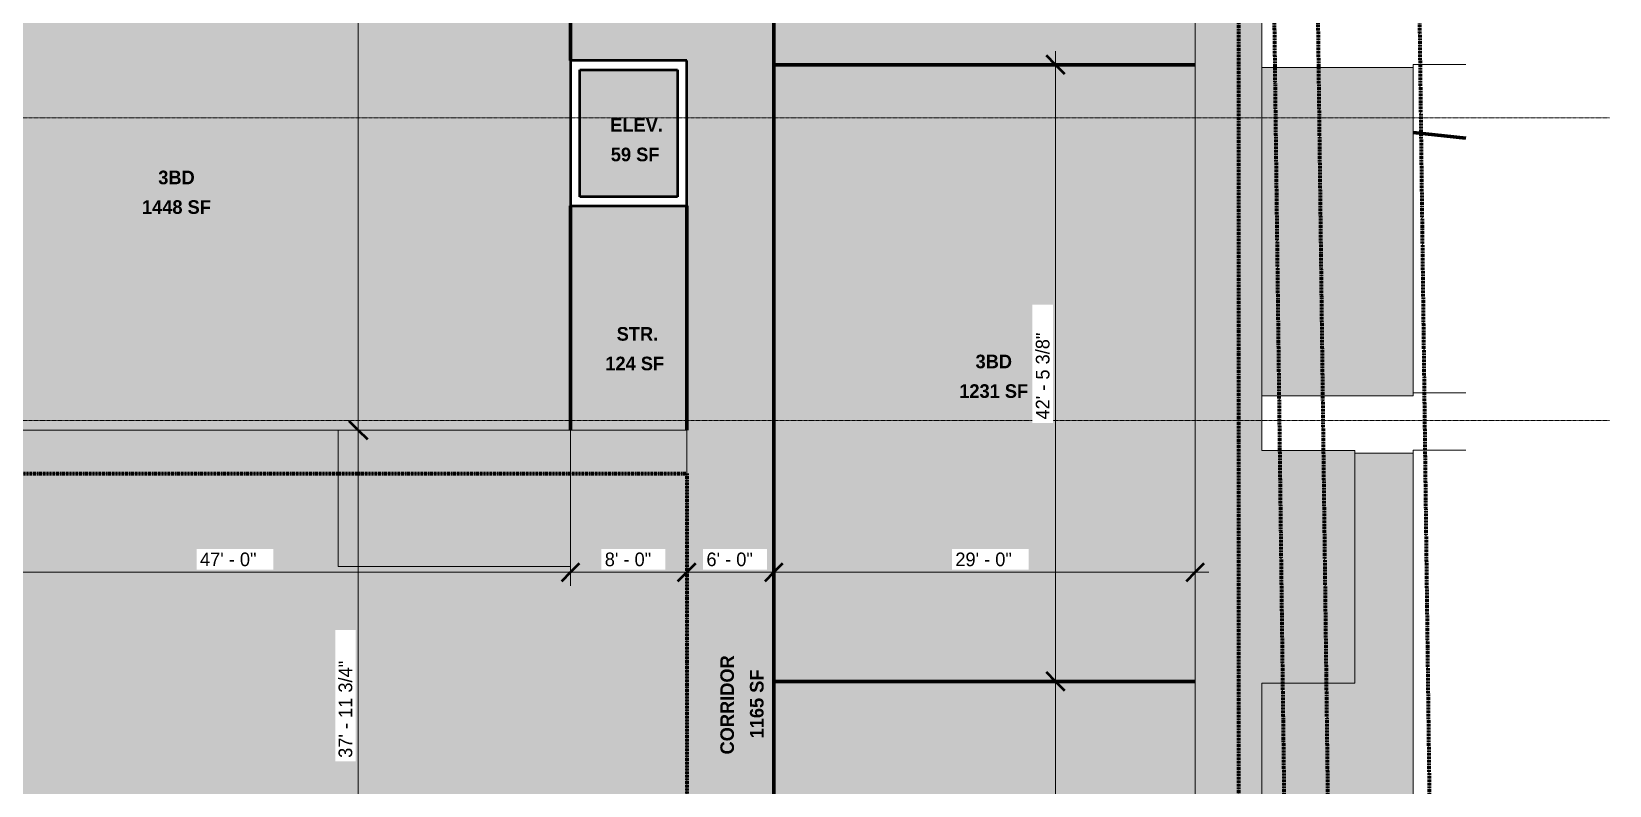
# Model space of a CAD drawing. Header units: inches. Extents: x -4294 to -464, y 9706 to 12475.
# Drawn here: x -1768 to -464, y 10984 to 11607 of the extents above; entities that cross this region are included whole.
import ezdxf

# ---------------------------------------------------------------- set-up
doc = ezdxf.new("R2010")
doc.units = ezdxf.units.IN
doc.header["$MEASUREMENT"] = 0
for name, pattern in [('Aligning Line 1_8_', [0.25, 0.125, -0.125]), ('Double Dash 3_8_', [1, 0.375, -0.125, 0.125, -0.125, 0.125, -0.125]), ('Grid Line 1_2_', [0.875, 0.5, -0.125, 0.125, -0.125])]:
    doc.linetypes.add(name, pattern=pattern)
for name, color, linetype, lineweight in [('0-1', 7, 'Continuous', 5), ('0-6', 147, 'Aligning Line 1_8_', 9), ('A-ANNO-DIMS', 211, 'Continuous', 9), ('A-ANNO-DIMS-120', 211, 'Continuous', 9), ('A-AREA-1', 133, 'Continuous', 70), ('A-AREA-IDEN', 2, 'Continuous', 9), ('A-AREA-PATT-1', 10, 'Continuous', 9), ('A-FLOR-1', 53, 'Continuous', 13), ('A-FLOR-PATT-1', 254, 'Continuous', 9), ('A-FLOR-PATT-2', 9, 'Continuous', 9), ('A-WALL-1', 253, 'Continuous', 50), ('C-PROP-LINE', 91, 'Double Dash 3_8_', 140), ('C-PROP-LINE-1', 170, 'Double Dash 3_8_', 140), ('C-TOPO-MAJR-1', 130, 'Continuous', 70), ('S-GRID-1', 1, 'Grid Line 1_2_', 9)]:
    doc.layers.add(name, color=color, linetype=linetype, lineweight=lineweight)
doc.layers.add('A-AREA-PATT-2', color=7, linetype='Continuous', lineweight=9, transparency=1)
doc.layers.add('A-AREA-PATT-3', color=10, linetype='Continuous', lineweight=9, transparency=1)
doc.styles.add('Century Gothic', font='ufonts.com_century-gothic.ttf', dxfattribs={"height": 11.25})
doc.styles.add('Century Gothic_B', font='GOTHICB.TTF', dxfattribs={"height": 11.25})
doc.dimstyles.new('OD__1_8__Tol__', dxfattribs={"dimscale": 12, "dimtxt": 11.746893, "dimasz": 1.25, "dimexe": 0.9375, "dimexo": 0.625, "dimgap": 0.15625, "dimtad": 1, "dimdec": 3, "dimrnd": 0.125, "dimzin": 3, "dimdsep": 46, "dimlunit": 4, "dimtxsty": 'Century Gothic', "dimblk1": 'OBLIQUE', "dimblk2": 'OBLIQUE', "dimsah": 1, "dimcen": 0.09, "dimdle": 0.9375, "dimazin": 0, "dimtfac": 1, "dimtdec": 4, "dimtix": 1, "dimtmove": 0, "dimatfit": 3, "dimfxl": 1, "dimtvp": 1, "dimtfill": 1, "dimfrac": 2, "dimtolj": 1, "dimtzin": 0, "dimarcsym": 2})

# ---------------------------------------------------------------- blocks, each defined once
blk = doc.blocks.new('CTR - 2nd Phase_rvt-1-FLOOR PLAN - 1ST FLOOR')
at = {"layer": 'A-AREA-PATT-1'}
for points in [[(-1024.1, 11579.2), (-806.7, 11579.2), (-806.7, 12088.6), (-1150.7, 12088.6), (-1150.7, 11858.6), (-1154.7, 11858.6), (-1154.7, 11579.2), (-1092, 11579.2)], [(-1514.7, 11277.3), (-1322.7, 11277.3), (-1322.7, 11647), (-1886.7, 11647), (-1886.7, 11277.3), (-1863.9, 11277.3)], [(-1149.3, 11069.8), (-806.7, 11069.8), (-806.7, 11579.2), (-1154.7, 11579.2), (-1154.7, 11069.8)], [(-1042.2, 10560.4), (-806.7, 10560.4), (-806.7, 11069.8), (-1154.7, 11069.8), (-1154.7, 10560.4)]]:
    blk.add_hatch(color=256, dxfattribs=at).paths.add_polyline_path(points, flags=0)
at = {"layer": 'A-AREA-PATT-2'}
for points in [[(-1234.3, 11470.2), (-1234.3, 11575), (-1315.1, 11575), (-1315.1, 11470.2), (-1276, 11470.2)], [(-1226.7, 11277.3), (-1226.7, 11462.6), (-1322.7, 11462.6), (-1322.7, 11277.3), (-1234.3, 11277.3)]]:
    blk.add_hatch(color=256, dxfattribs=at).paths.add_polyline_path(points, flags=0)
at = {"layer": 'A-AREA-PATT-3'}
blk.add_hatch(color=256, dxfattribs=at).paths.add_polyline_path([(-1334.3, 10051), (-1274.7, 10051), (-1274.7, 10281), (-1270.7, 10281), (-1270.7, 10379.8), (-1154.7, 10379.8), (-1154.7, 11719), (-1270.7, 11719), (-1270.7, 11858.6), (-1274.7, 11858.6), (-1274.7, 11896.6), (-1350.3, 11896.6), (-1350.3, 11719), (-1466.7, 11719), (-1466.7, 11647), (-1322.7, 11647), (-1322.7, 11582.6), (-1226.7, 11582.6), (-1226.7, 10451.8), (-1418.7, 10451.8), (-1418.7, 10379.8), (-1334.3, 10379.8), (-1334.3, 10059)], flags=0)
at = {"layer": 'A-FLOR-PATT-1'}
h = blk.add_hatch(dxfattribs=at)
h.set_pattern_fill('FP_1', color=256, style=0, pattern_type=2)
h.set_pattern_definition([(180, (-1614.513, 9909.789), (-5e-16, -4), []), (270, (-1614.513, 9909.789), (8, -8), [4, -28]), (270, (-1630.513, 9905.789), (8, -8), [4, -28])])
h.paths.add_polyline_path([(-1586.7, 9916.4), (-1586.7, 9974.2), (-1334.3, 9974.2), (-1334.3, 10051), (-1802.7, 10051), (-1802.7, 9916.4)], flags=0)
h.paths.add_polyline_path([(-780, 10281.4), (-674.9, 10281.4), (-674.9, 10473.4), (-751.7, 10473.4), (-751.7, 10627), (-674.9, 10627), (-674.9, 10819), (-751.7, 10819), (-751.7, 11068.4), (-674.9, 11068.4), (-674.9, 11260.4), (-751.7, 11260.4), (-751.7, 11627.2), (-674.9, 11627.2), (-674.9, 11819.2), (-806.7, 11819.2), (-806.7, 10281.4), (-790.2, 10281.4)], flags=0)
h.paths.add_polyline_path([(-1265.1, 10821.5), (-1265.1, 10934.2), (-1418.7, 10934.2), (-1418.7, 10821.5)], flags=0)
h.paths.add_polyline_path([(-1687.5, 10821.5), (-1495.5, 10821.5), (-1495.5, 10934.2), (-1687.5, 10934.2)], flags=0)
h.paths.add_polyline_path([(-1514.7, 11164.6), (-1322.7, 11164.6), (-1322.7, 11277.3), (-1514.7, 11277.3)], flags=0)
h.paths.add_polyline_path([(-1551.9, 12088.6), (-1551.9, 12220.4), (-1743.9, 12220.4), (-1743.9, 12143.6), (-1791.9, 12143.6), (-1791.9, 12088.6), (-1685.6, 12088.6)], flags=0)
h.paths.add_polyline_path([(-863.3, 12088.6), (-682.7, 12088.6), (-682.7, 12220.4), (-874.7, 12220.4), (-874.7, 12088.6)], flags=0)
at = {"layer": 'A-FLOR-PATT-2'}
h = blk.add_hatch(dxfattribs=at)
h.set_pattern_fill('FP_2', color=256, style=0, pattern_type=2)
h.set_pattern_definition([(0, (0, 0), (19.2, 4.8), [1.584, -12.816, 1.584, -12.816, -76.8]), (0, (0, 0), (19.2, 4.8), [-28.8, 1.584, -27.216, 1.584, -12.816, -33.6]), (0, (0, 0), (19.2, 4.8), [-72, 1.584, -8.016, 1.584, -22.416]), (120, (7.2, 2.4), (-13.756922, 14.2276878), [1.584, -12.816, 1.584, -12.816, -76.8]), (120, (7.2, 2.4), (-13.756922, 14.2276878), [-28.8, 1.584, -27.216, 1.584, -12.816, -33.6]), (120, (7.2, 2.4), (-13.756922, 14.2276878), [-72, 1.584, -8.016, 1.584, -22.416]), (240, (9.6, 12), (-5.443078, -19.0276878), [1.584, -12.816, 1.584, -12.816, -76.8]), (240, (9.6, 12), (-5.443078, -19.0276878), [-28.8, 1.584, -27.216, 1.584, -12.816, -33.6]), (240, (9.6, 12), (-5.443078, -19.0276878), [-72, 1.584, -8.016, 1.584, -22.416])])
h.paths.add_polyline_path([(-1342, 9891.2), (-1334.3, 9891.2), (-1334.3, 9974.2), (-1586.7, 9974.2), (-1586.7, 9916.4), (-1802.7, 9916.4), (-1802.7, 10051), (-1886.7, 10051), (-1886.7, 10821.5), (-1687.5, 10821.5), (-1687.5, 10934.2), (-1495.5, 10934.2), (-1495.5, 10821.5), (-1418.7, 10821.5), (-1418.7, 10934.2), (-1265.1, 10934.2), (-1265.1, 10821.5), (-1226.7, 10821.5), (-1226.7, 11277.3), (-1322.7, 11277.3), (-1322.7, 11164.6), (-1514.7, 11164.6), (-1514.7, 11277.3), (-1886.7, 11277.3), (-1886.7, 12087.2), (-1933.3, 12087.2), (-1933.3, 9891.2), (-1416, 9891.2)], flags=0)
h.paths.add_polyline_path([(-1255.5, 9903.1), (-626.7, 9922), (-626.7, 10470.9), (-674.9, 10470.9), (-674.9, 10281.4), (-806.7, 10281.4), (-806.7, 10051), (-1255.5, 10051), (-1255.5, 9923.4)], flags=0)
h.paths.add_polyline_path([(-738.7, 10518.6), (-626.7, 10518.6), (-626.7, 10816.5), (-674.9, 10816.5), (-674.9, 10627), (-751.7, 10627), (-751.7, 10518.6)], flags=0)
h.paths.add_polyline_path([(-626.7, 10864.2), (-626.7, 11258.2), (-674.9, 11258.2), (-674.9, 11068.4), (-751.7, 11068.4), (-751.7, 10864.2), (-628.5, 10864.2)], flags=0)
h.paths.add_polyline_path([(-670.1, 11305.7), (-626.7, 11305.7), (-626.7, 11576.9), (-751.7, 11576.9), (-751.7, 11305.7)], flags=0)
h.paths.add_polyline_path([(-626.7, 11624.4), (-626.7, 12087.2), (-806.7, 12087.2), (-806.7, 11819.2), (-674.9, 11819.2), (-674.9, 11627.2), (-751.7, 11627.2), (-751.7, 11624.4), (-673, 11624.4)], flags=0)
at = {"layer": 'A-AREA-1'}
for p, q in [((-1154.7, 11584.6), (-1154.7, 11858.6)), ((-1322.7, 11647), (-1322.7, 11582.6)), ((-1154.7, 11032.6), (-1154.7, 11584.6)), ((-806.7, 11579.2), (-1154.7, 11579.2)), ((-1322.7, 11462.6), (-1322.7, 11277.3)), ((-1226.7, 11462.6), (-1226.7, 11277.3)), ((-1154.7, 11069.8), (-806.7, 11069.8)), ((-1154.7, 10480.6), (-1154.7, 11032.6))]:
    blk.add_line(p, q, dxfattribs=at)
at = {"layer": 'A-FLOR-1'}
for p, q in [((-806.7, 11819.2), (-806.7, 10281.4)), ((-751.7, 11260.4), (-751.7, 11627.2)), ((-626.7, 11576.9), (-751.7, 11576.9)), ((-626.7, 11576.9), (-626.7, 11579.4)), ((-626.7, 11579.4), (-583.1, 11579.4)), ((-626.7, 11305.7), (-626.7, 11576.9)), ((-751.7, 11305.7), (-626.7, 11305.7)), ((-583.1, 11308.2), (-626.7, 11308.2)), ((-1514.7, 11277.3), (-1886.7, 11277.3)), ((-1322.7, 11277.3), (-1514.7, 11277.3)), ((-1514.7, 11277.3), (-1514.7, 11164.6)), ((-1322.7, 11164.6), (-1322.7, 11277.3)), ((-1226.7, 11277.3), (-1322.7, 11277.3)), ((-1226.7, 10821.5), (-1226.7, 11277.3)), ((-674.9, 11260.4), (-751.7, 11260.4)), ((-674.9, 11068.4), (-674.9, 11260.4)), ((-626.7, 11258.2), (-674.9, 11258.2)), ((-626.7, 11258.2), (-626.7, 11260.7)), ((-626.7, 11260.7), (-583.1, 11260.7)), ((-626.7, 10864.2), (-626.7, 11258.2)), ((-1514.7, 11164.6), (-1322.7, 11164.6)), ((-751.7, 10819), (-751.7, 11068.4)), ((-751.7, 11068.4), (-674.9, 11068.4))]:
    blk.add_line(p, q, dxfattribs=at)
at = {"layer": 'A-WALL-1'}
for p, q in [((-1226.7, 11582.6), (-1322.7, 11582.6)), ((-1322.7, 11582.6), (-1322.7, 11575)), ((-1322.7, 11575), (-1322.7, 11470.2)), ((-1315.1, 11575), (-1234.3, 11575)), ((-1315.1, 11470.2), (-1315.1, 11575)), ((-1234.3, 11575), (-1234.3, 11470.2)), ((-1226.7, 11575), (-1226.7, 11582.6)), ((-1226.7, 11462.6), (-1226.7, 11575)), ((-1322.7, 11470.2), (-1322.7, 11462.6)), ((-1322.7, 11462.6), (-1234.3, 11462.6)), ((-1234.3, 11470.2), (-1315.1, 11470.2)), ((-1234.3, 11462.6), (-1226.7, 11462.6))]:
    blk.add_line(p, q, dxfattribs=at)
blk = doc.blocks.new('CTR  - Topography_rvt-1-FLOOR PLAN - 1ST FLOOR')
at = {"layer": 'C-TOPO-MAJR-1'}
blk.add_line((-583.1, 11518.6), (-626.7, 11523.1), dxfattribs=at)
blk = doc.blocks.new('Family - ___-1878357-FLOOR PLAN - 1ST FLOOR')
at = {"layer": 'C-PROP-LINE-1'}
for p, q in [((-629.6, 12268.7), (-599.3, 9868.8)), ((-712.5, 12184.7), (-684.3, 9950.2)), ((-747.8, 12124.7), (-720.8, 9985.2))]:
    blk.add_line(p, q, dxfattribs=at)
blk = doc.blocks.new('CTR - 1st Phase - Shell_rvt-1-FLOOR PLAN - 1ST FLOOR')
at = {"layer": 'S-GRID-1'}
for p, q in [((-464.5, 11535.2), (-4232.2, 11535.2)), ((-464.5, 11285.2), (-4232.2, 11285.2))]:
    blk.add_line(p, q, dxfattribs=at)
at = {"layer": '0-6'}
blk.add_blockref('Family - ___-1878357-FLOOR PLAN - 1ST FLOOR', (0, 0), dxfattribs=at)
blk = doc.blocks.new('Family - ___-1869111-FLOOR PLAN - 1ST FLOOR')
at = {"layer": 'C-PROP-LINE'}
for p, q in [((-770.7, 10012.6), (-770.7, 12124.6)), ((-1922.7, 11241.4), (-1226.7, 11241.4)), ((-1226.7, 11241.4), (-1226.7, 10857.4))]:
    blk.add_line(p, q, dxfattribs=at)
blk = doc.blocks.new('DIMBLOCK1-FLOOR PLAN - 1ST FLOOR')
at = {"layer": 'A-ANNO-DIMS-120'}
for p, q in [((-922, 11590.4), (-922, 11069.8)), ((-918.9, 11579.2), (-933.3, 11579.2)), ((-922, 11579.2), (-918.9, 11579.2)), ((-918.9, 11069.8), (-933.3, 11069.8)), ((-922, 11069.8), (-918.9, 11069.8))]:
    blk.add_line(p, q, dxfattribs=at)
at = {"layer": 'A-ANNO-DIMS-120', "lineweight": 50}
for p, q in [((-922, 11579.2), (-929.5, 11586.7)), ((-922, 11579.2), (-914.5, 11571.7)), ((-922, 11069.8), (-929.5, 11077.3)), ((-922, 11069.8), (-914.5, 11062.3))]:
    blk.add_line(p, q, dxfattribs=at)
at = {"layer": 'A-ANNO-DIMS-120', "color": 0, "insert": (-938.3, 11286.1), "char_height": 11.25, "width": 92.185, "attachment_point": 1, "rotation": 90, "line_spacing_factor": 0.984502, "style": 'Century Gothic', "bg_fill": 3, "box_fill_scale": 1.25, "bg_fill_color": 256, "bg_fill_true_color": 13158600, "bg_fill_transparency": 0}
blk.add_mtext('42\' - 5 3/8"', dxfattribs=at)
blk = doc.blocks.new('_Oblique')
at = {"color": 0, "linetype": 'ByBlock', "lineweight": -2}
blk.add_line((-0.5, -0.5), (0.5, 0.5), dxfattribs=at)
blk = doc.blocks.new('DIMBLOCK2-FLOOR PLAN - 1ST FLOOR')
at = {"layer": 'A-ANNO-DIMS-120'}
for p, q in [((-918.9, 11069.8), (-933.3, 11069.8)), ((-922, 11069.8), (-922, 10560.4)), ((-922, 11069.8), (-918.9, 11069.8)), ((-918.9, 10560.4), (-933.3, 10560.4)), ((-922, 10560.4), (-918.9, 10560.4))]:
    blk.add_line(p, q, dxfattribs=at)
at = {"layer": 'A-ANNO-DIMS-120', "lineweight": 50}
for p, q in [((-922, 11069.8), (-929.5, 11077.3)), ((-922, 11069.8), (-914.5, 11062.3)), ((-922, 10560.4), (-929.5, 10567.9)), ((-922, 10560.4), (-914.5, 10552.9))]:
    blk.add_line(p, q, dxfattribs=at)
at = {"layer": 'A-ANNO-DIMS-120', "color": 0, "insert": (-938.3, 10776.7), "char_height": 11.25, "width": 92.185, "attachment_point": 1, "rotation": 90, "line_spacing_factor": 0.984502, "style": 'Century Gothic', "bg_fill": 3, "box_fill_scale": 1.25, "bg_fill_color": 256, "bg_fill_true_color": 13158600, "bg_fill_transparency": 0}
blk.add_mtext('42\' - 5 3/8"', dxfattribs=at)
blk = doc.blocks.new('DIMBLOCK4-FLOOR PLAN - 1ST FLOOR')
at = {"layer": 'A-ANNO-DIMS-120'}
for p, q in [((-1886.7, 11272.3), (-1886.7, 11148.7)), ((-1886.7, 11159.9), (-1886.7, 11272.3)), ((-1322.7, 11269.8), (-1322.7, 11148.7)), ((-1322.7, 11159.9), (-1322.7, 11269.8)), ((-1898, 11159.9), (-1322.7, 11159.9))]:
    blk.add_line(p, q, dxfattribs=at)
at = {"layer": 'A-ANNO-DIMS-120', "lineweight": 50}
for p, q in [((-1886.7, 11159.9), (-1894.2, 11152.4)), ((-1886.7, 11159.9), (-1879.2, 11167.4)), ((-1322.7, 11159.9), (-1330.2, 11152.4)), ((-1322.7, 11159.9), (-1315.2, 11167.4))]:
    blk.add_line(p, q, dxfattribs=at)
at = {"layer": 'A-ANNO-DIMS-120', "color": 0, "insert": (-1628.8, 11176.2), "char_height": 11.25, "width": 57.728, "attachment_point": 1, "line_spacing_factor": 0.984502, "style": 'Century Gothic', "bg_fill": 3, "box_fill_scale": 1.25, "bg_fill_color": 256, "bg_fill_true_color": 13158600, "bg_fill_transparency": 0}
blk.add_mtext('47\' - 0"', dxfattribs=at)
blk = doc.blocks.new('DIMBLOCK5-FLOOR PLAN - 1ST FLOOR')
at = {"layer": 'A-ANNO-DIMS-120'}
for p, q in [((-1322.7, 11269.8), (-1322.7, 11148.7)), ((-1322.7, 11159.9), (-1322.7, 11269.8)), ((-1322.7, 11159.9), (-1226.7, 11159.9)), ((-1226.7, 11163), (-1226.7, 11148.7)), ((-1226.7, 11159.9), (-1226.7, 11163))]:
    blk.add_line(p, q, dxfattribs=at)
at = {"layer": 'A-ANNO-DIMS-120', "lineweight": 50}
for p, q in [((-1322.7, 11159.9), (-1330.2, 11152.4)), ((-1322.7, 11159.9), (-1315.2, 11167.4)), ((-1226.7, 11159.9), (-1234.2, 11152.4)), ((-1226.7, 11159.9), (-1219.2, 11167.4))]:
    blk.add_line(p, q, dxfattribs=at)
at = {"layer": 'A-ANNO-DIMS-120', "color": 0, "insert": (-1294.4, 11176.2), "char_height": 11.25, "width": 47.211, "attachment_point": 1, "line_spacing_factor": 0.984502, "style": 'Century Gothic', "bg_fill": 3, "box_fill_scale": 1.25, "bg_fill_color": 256, "bg_fill_true_color": 13158600, "bg_fill_transparency": 0}
blk.add_mtext('8\' - 0"', dxfattribs=at)
blk = doc.blocks.new('DIMBLOCK6-FLOOR PLAN - 1ST FLOOR')
at = {"layer": 'A-ANNO-DIMS-120', "lineweight": 50}
for p, q in [((-1226.7, 11159.9), (-1234.2, 11152.4)), ((-1226.7, 11159.9), (-1219.2, 11167.4)), ((-1154.7, 11159.9), (-1162.2, 11152.4)), ((-1154.7, 11159.9), (-1147.2, 11167.4))]:
    blk.add_line(p, q, dxfattribs=at)
at = {"layer": 'A-ANNO-DIMS-120'}
for p, q in [((-1226.7, 11163), (-1226.7, 11148.7)), ((-1226.7, 11159.9), (-1226.7, 11163)), ((-1226.7, 11159.9), (-1154.7, 11159.9)), ((-1154.7, 11163), (-1154.7, 11148.7)), ((-1154.7, 11159.9), (-1154.7, 11163))]:
    blk.add_line(p, q, dxfattribs=at)
at = {"layer": 'A-ANNO-DIMS-120', "color": 0, "insert": (-1210.4, 11176.2), "char_height": 11.25, "width": 47.211, "attachment_point": 1, "line_spacing_factor": 0.984502, "style": 'Century Gothic', "bg_fill": 3, "box_fill_scale": 1.25, "bg_fill_color": 256, "bg_fill_true_color": 13158600, "bg_fill_transparency": 0}
blk.add_mtext('6\' - 0"', dxfattribs=at)
blk = doc.blocks.new('DIMBLOCK7-FLOOR PLAN - 1ST FLOOR')
at = {"layer": 'A-ANNO-DIMS-120', "lineweight": 50}
for p, q in [((-1154.7, 11159.9), (-1162.2, 11152.4)), ((-1154.7, 11159.9), (-1147.2, 11167.4)), ((-806.7, 11159.9), (-814.2, 11152.4)), ((-806.7, 11159.9), (-799.2, 11167.4))]:
    blk.add_line(p, q, dxfattribs=at)
at = {"layer": 'A-ANNO-DIMS-120'}
for p, q in [((-1154.7, 11163), (-1154.7, 11148.7)), ((-1154.7, 11159.9), (-1154.7, 11163)), ((-1154.7, 11159.9), (-795.5, 11159.9)), ((-806.7, 11163), (-806.7, 11148.7)), ((-806.7, 11159.9), (-806.7, 11163))]:
    blk.add_line(p, q, dxfattribs=at)
at = {"layer": 'A-ANNO-DIMS-120', "color": 0, "insert": (-1004.8, 11176.2), "char_height": 11.25, "width": 57.728, "attachment_point": 1, "line_spacing_factor": 0.984502, "style": 'Century Gothic', "bg_fill": 3, "box_fill_scale": 1.25, "bg_fill_color": 256, "bg_fill_true_color": 13158600, "bg_fill_transparency": 0}
blk.add_mtext('29\' - 0"', dxfattribs=at)
blk = doc.blocks.new('DIMBLOCK8-FLOOR PLAN - 1ST FLOOR')
at = {"layer": 'A-ANNO-DIMS-120'}
for p, q in [((-1498, 12099.8), (-1498, 11277.3)), ((-1494.8, 12088.6), (-1509.2, 12088.6)), ((-1498, 12088.6), (-1494.8, 12088.6)), ((-1494.8, 11277.3), (-1509.2, 11277.3)), ((-1498, 11277.3), (-1494.8, 11277.3))]:
    blk.add_line(p, q, dxfattribs=at)
at = {"layer": 'A-ANNO-DIMS-120', "lineweight": 50}
for p, q in [((-1498, 12088.6), (-1505.5, 12096.1)), ((-1498, 12088.6), (-1490.5, 12081.1)), ((-1498, 11277.3), (-1505.5, 11284.8)), ((-1498, 11277.3), (-1490.5, 11269.8))]:
    blk.add_line(p, q, dxfattribs=at)
at = {"layer": 'A-ANNO-DIMS-120', "color": 0, "insert": (-1514.3, 11644.5), "char_height": 11.25, "width": 92.185, "attachment_point": 1, "rotation": 90, "line_spacing_factor": 0.984502, "style": 'Century Gothic', "bg_fill": 3, "box_fill_scale": 1.25, "bg_fill_color": 256, "bg_fill_true_color": 13158600, "bg_fill_transparency": 0}
blk.add_mtext('67\' - 7 1/4"', dxfattribs=at)
blk = doc.blocks.new('DIMBLOCK9-FLOOR PLAN - 1ST FLOOR')
at = {"layer": 'A-ANNO-DIMS-120'}
for p, q in [((-1494.8, 11277.3), (-1509.2, 11277.3)), ((-1498, 11277.3), (-1498, 10821.5)), ((-1498, 11277.3), (-1494.8, 11277.3)), ((-1494.8, 10821.5), (-1509.2, 10821.5)), ((-1498, 10821.5), (-1494.8, 10821.5))]:
    blk.add_line(p, q, dxfattribs=at)
at = {"layer": 'A-ANNO-DIMS-120', "lineweight": 50}
for p, q in [((-1498, 11277.3), (-1505.5, 11284.8)), ((-1498, 11277.3), (-1490.5, 11269.8)), ((-1498, 10821.5), (-1505.5, 10829)), ((-1498, 10821.5), (-1490.5, 10814))]:
    blk.add_line(p, q, dxfattribs=at)
at = {"layer": 'A-ANNO-DIMS-120', "color": 0, "insert": (-1514.3, 11006.6), "char_height": 11.25, "width": 102.701, "attachment_point": 1, "rotation": 90, "line_spacing_factor": 0.984502, "style": 'Century Gothic', "bg_fill": 3, "box_fill_scale": 1.25, "bg_fill_color": 256, "bg_fill_true_color": 13158600, "bg_fill_transparency": 0}
blk.add_mtext('37\' - 11 3/4"', dxfattribs=at)

msp = doc.modelspace()

# ---------------------------------------------------------------- block references
at = {"layer": '0-1'}
msp.add_blockref('CTR - 2nd Phase_rvt-1-FLOOR PLAN - 1ST FLOOR', (0, 0), dxfattribs=at)

# ---------------------------------------------------------------- next in the draw order: block references
for name in ['CTR - 1st Phase - Shell_rvt-1-FLOOR PLAN - 1ST FLOOR', 'CTR  - Topography_rvt-1-FLOOR PLAN - 1ST FLOOR']:
    msp.add_blockref(name, (0, 0), dxfattribs=at)
at = {"layer": 'C-PROP-LINE'}
msp.add_blockref('Family - ___-1869111-FLOOR PLAN - 1ST FLOOR', (0, 0), dxfattribs=at)

# ---------------------------------------------------------------- next in the draw order: texts
at = {"layer": 'A-AREA-IDEN', "char_height": 11.25, "attachment_point": 1, "style": 'Century Gothic_B'}
for s, insert, width in [('ELEV.', (-1289.85923, 11535.15175), 47.7225), ('59 SF', (-1289.38679, 11510.69414), 46.58625), ('3BD', (-1663.24636, 11491.70995), 35.98125), ('1448 SF', (-1676.68731, 11467.25234), 68.55375), ('STR.', (-1284.54427, 11362.47505), 34.845), ('124 SF', (-1293.92222, 11338.01744), 57.57), ('3BD', (-988.11175, 11339.66991), 35.98125), ('1231 SF', (-1001.5527, 11315.21229), 68.55375)]:
    msp.add_mtext(s, dxfattribs=dict(at, insert=insert, width=width))
at = {"layer": 'A-AREA-IDEN', "char_height": 11.25, "attachment_point": 1, "rotation": 90, "style": 'Century Gothic_B'}
for s, insert, width in [('CORRIDOR', (-1198.92412, 11009.40308), 100.7475), ('1165 SF', (-1174.4665, 11022.67867), 68.55375)]:
    msp.add_mtext(s, dxfattribs=dict(at, insert=insert, width=width))

# ---------------------------------------------------------------- next in the draw order: dimensions: what is measured, and where the dimension line sits
at = {"layer": 'A-ANNO-DIMS'}
dim = msp.add_linear_dim(base=(-922.00063, 11069.7894), p1=(-911.39403, 11579.1894), p2=(-911.39403, 11069.7894), angle=90, dimstyle='OD__1_8__Tol__', override={"dimpost": '<>', "dimfxl": 509.4}, dxfattribs=at)
dim.commit()
dim.dimension.update_dxf_attribs({"geometry": 'DIMBLOCK1-FLOOR PLAN - 1ST FLOOR', "text_midpoint": (-930.4069, 11324.4894)})
dim = msp.add_linear_dim(base=(-1322.72374, 11159.939), p1=(-1886.72374, 11279.7894), p2=(-1322.72374, 11277.2894), dimstyle='OD__1_8__Tol__', override={"dimpost": '<>', "dimfxl": 564.005541}, dxfattribs=at)
dim.commit()
dim.dimension.update_dxf_attribs({"geometry": 'DIMBLOCK4-FLOOR PLAN - 1ST FLOOR', "text_midpoint": (-1604.72374, 11167.72197)})

# ---------------------------------------------------------------- next in the draw order: dimensions: what is measured, and where the dimension line sits
for base, p1, p2, override, picture, middle in [((-1497.95623, 11277.2894), (-1487.34963, 12088.5894), (-1487.34963, 11277.2894), {"dimpost": '<>', "dimfxl": 811.3}, 'DIMBLOCK8-FLOOR PLAN - 1ST FLOOR', (-1506.3625, 11682.9394)), ((-922.00063, 10560.3894), (-911.39403, 11069.7894), (-911.39403, 10560.3894), {"dimpost": '<>', "dimfxl": 509.4}, 'DIMBLOCK2-FLOOR PLAN - 1ST FLOOR', (-930.4069, 10815.0894))]:
    dim = msp.add_linear_dim(base=base, p1=p1, p2=p2, angle=90, dimstyle='OD__1_8__Tol__', override=override, dxfattribs=at)
    dim.commit()
    dim.dimension.update_dxf_attribs({"geometry": picture, "text_midpoint": middle})
dim = msp.add_linear_dim(base=(-1226.72374, 11159.939), p1=(-1322.72374, 11277.2894), p2=(-1226.72374, 11170.5456), dimstyle='OD__1_8__Tol__', override={"dimpost": '<>', "dimfxl": 143.562661}, dxfattribs=at)
dim.commit()
dim.dimension.update_dxf_attribs({"geometry": 'DIMBLOCK5-FLOOR PLAN - 1ST FLOOR', "text_midpoint": (-1274.72374, 11167.72197)})

# ---------------------------------------------------------------- next in the draw order: dimensions: what is measured, and where the dimension line sits
dim = msp.add_linear_dim(base=(-1497.95623, 10821.4894), p1=(-1487.34963, 11277.2894), p2=(-1487.34963, 10821.4894), angle=90, dimstyle='OD__1_8__Tol__', override={"dimpost": '<>', "dimfxl": 455.8}, dxfattribs=at)
dim.commit()
dim.dimension.update_dxf_attribs({"geometry": 'DIMBLOCK9-FLOOR PLAN - 1ST FLOOR', "text_midpoint": (-1506.3625, 11049.3894)})
dim = msp.add_linear_dim(base=(-1154.72374, 11159.939), p1=(-1226.72374, 11170.5456), p2=(-1154.72374, 11170.5456), dimstyle='OD__1_8__Tol__', override={"dimpost": '<>', "dimfxl": 72}, dxfattribs=at)
dim.commit()
dim.dimension.update_dxf_attribs({"geometry": 'DIMBLOCK6-FLOOR PLAN - 1ST FLOOR', "text_midpoint": (-1190.72374, 11167.72197)})

# ---------------------------------------------------------------- next in the draw order: dimensions: what is measured, and where the dimension line sits
dim = msp.add_linear_dim(base=(-806.72374, 11159.939), p1=(-1154.72374, 11170.5456), p2=(-806.72374, 11170.5456), dimstyle='OD__1_8__Tol__', override={"dimpost": '<>', "dimfxl": 348}, dxfattribs=at)
dim.commit()
dim.dimension.update_dxf_attribs({"geometry": 'DIMBLOCK7-FLOOR PLAN - 1ST FLOOR', "text_midpoint": (-980.72374, 11167.72197)})

doc.saveas('drawing.dxf')
